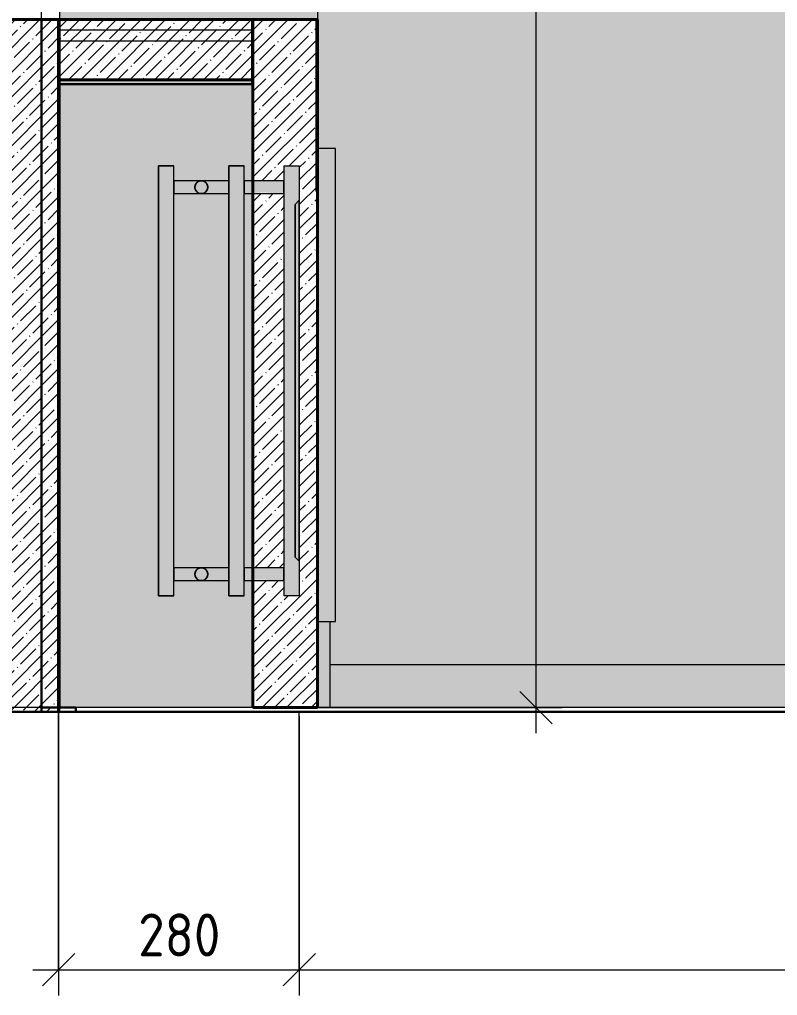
# Model space of a CAD drawing. Header units: millimetres. Extents: x -3511 to 67671, y -1987 to 16130.
# Drawn here: x 34361 to 35243, y 8065 to 9200 of the extents above; entities that cross this region are included whole.
import ezdxf

# ---------------------------------------------------------------- set-up
doc = ezdxf.new("R2010")
doc.units = ezdxf.units.MM
for name, color, linetype, lineweight in [('A-ANNO-DIMS', 7, 'Continuous', 9), ('A-ANNO-DIMS-25', 7, 'Continuous', 9), ('A-FLOR', 7, 'Continuous', 9), ('A-GENM', 7, 'Continuous', 9), ('A-WALL', 7, 'Continuous', 9), ('A-WALL-7', 7, 'Continuous', 40), ('A-WALL-PATT', 7, 'Continuous', 9), ('G-ANNO-DIMS', 7, 'Continuous', 9), ('I-WALL', 7, 'Continuous', 9), ('M-EQPM', 7, 'Continuous', 9), ('Знаки', 7, 'Continuous', 9), ('Знаки-1', 7, 'Continuous', 18)]:
    doc.layers.add(name, color=color, linetype=linetype, lineweight=lineweight)
for name, color, linetype, lineweight, true_color in [('A-FLOR-1', 7, 'Continuous', 9, 0x787878), ('A-FLOR-FNSH-1', 7, 'Continuous', 30, 0x3c3c3c), ('A-FLOR-MCUT-1', 7, 'Continuous', 9, 0x646464), ('A-WALL-4', 7, 'Continuous', 40, 0x3c3c3c), ('A-WALL-5', 7, 'Continuous', 30, 0x3c3c3c), ('A-WALL-6', 7, 'Continuous', 9, 0x787878), ('A-WALL-FNSH-3', 7, 'Continuous', 30, 0x3c3c3c), ('I-WALL-1', 7, 'Continuous', 9, 0x787878)]:
    doc.layers.add(name, color=color, linetype=linetype, lineweight=lineweight, true_color=true_color)
doc.layers.add('M-EQPM-1', color=7, linetype='Continuous', lineweight=9, true_color=0xe6e6e6, transparency=0.7)
doc.styles.add('ISOCPEUR_3', font='isocpeur.ttf', dxfattribs={"width": 0.9, "height": 50})
doc.dimstyles.new('ISO-2_0_0_9К_Средний_округл2', dxfattribs={"dimscale": 304.8, "dimtxt": 49.799059, "dimasz": 0.123031, "dimexe": 0.098425, "dimexo": 0, "dimgap": 0, "dimtad": 1, "dimdec": 0, "dimrnd": 10, "dimzin": 0, "dimdsep": 46, "dimtxsty": 'ISOCPEUR_3', "dimblk1": 'OBLIQUE', "dimblk2": 'OBLIQUE', "dimsah": 1, "dimcen": 0.09, "dimdle": 0.098425, "dimazin": 0, "dimtfac": 1, "dimtdec": 4, "dimtix": 1, "dimtmove": 0, "dimatfit": 3, "dimfxl": 1, "dimtvp": 1, "dimtolj": 1, "dimtzin": 0, "dimarcsym": 2})
pattern_1 = [(45, (5457.842, 0), (-14.25598, 14.25598), []), (45, (5472.1, 0), (-14.25598, 14.25598), [25.202, -5.04, 0.8382, -4.202])]

# ---------------------------------------------------------------- blocks, each defined once
blk = doc.blocks.new('Плинтус - Плинтус темный _ст_школа_-32863786-Развертка 3_45-2')
at = {"layer": 'A-GENM'}
blk.add_hatch(color=256, dxfattribs=at).paths.add_polyline_path([(426, 8400), (3094, 8400), (3094, 8450), (426, 8450), (426, 8418.9)])
blk.add_line((426, 8450), (3094, 8450), dxfattribs=at)
blk = doc.blocks.new('radiator_prado_classic_z_tip_30_po exemplyaru - Classic Z Тип 30-500-30677900-Развертка 3_45-2')
at = {"layer": 'M-EQPM-1'}
for points in [[(244, 8530), (244, 9030), (226, 9030), (226, 8530)], [(326, 8530), (326, 9030), (308, 9030), (308, 8530), (325.5, 8530)], [(390, 8530), (390, 8570), (385, 8575), (385, 8985), (390, 8990), (390, 9030), (372, 9030), (372, 8530)], [(342.3, 9011.1), (372, 9011.1), (372, 9012.5), (336, 9012.2), (336, 9011.1)], [(352, 9005), (372, 9005), (372, 9011.1), (336, 9011.1), (336, 9005)], [(281.4, 8999.8), (281.8, 9000.4), (281.4, 8999.8)], [(283.2, 9003), (283.2, 9003.1), (283.2, 9003.1)], [(336, 8998.9), (372, 8998.9), (372, 9005), (336, 9005), (336, 8999.7)], [(336, 8997.5), (372, 8997.8), (372, 8998.9), (336, 8998.8), (336, 8997.6)], [(390, 8570), (390, 8990), (385, 8985), (385, 8575)], [(342.3, 8561.1), (372, 8561.1), (372, 8562.5), (336, 8562.2), (336, 8561.1)], [(352, 8555), (372, 8555), (372, 8561.1), (336, 8561.1), (336, 8555), (351.9, 8555)], [(281.4, 8549.8), (281.8, 8550.3), (281.4, 8549.8)], [(283.2, 8553), (283.2, 8553.1), (283.2, 8553.1)], [(336, 8548.9), (372, 8548.9), (372, 8555), (336, 8555), (336, 8549.7)], [(336, 8547.5), (372, 8547.8), (372, 8548.9), (336, 8548.8), (336, 8547.6)]]:
    blk.add_hatch(color=256, dxfattribs=at).paths.add_polyline_path(points)
h = blk.add_hatch(color=256, dxfattribs=at)
h.paths.add_polyline_path([(326.1, 9005), (336, 9005), (336, 9012.5), (326, 9012.2), (326, 9005)])
h.paths.add_polyline_path([(270.7, 9005), (308, 9005), (308, 9012.5), (244, 9012.2), (244, 9005), (269.5, 9005)])
h.paths.add_polyline_path([(283.2, 9007), (283.2, 9006.9), (283.2, 9007)])
h.paths.add_polyline_path([(281.4, 9010.2), (282, 9009.4), (281.4, 9010.2)])
h.paths.add_polyline_path([(269.5, 9008.8), (270.2, 9009.7), (269.5, 9008.8)])
h.paths.add_polyline_path([(268.8, 9007), (268.8, 9007), (268.8, 9007)])
h = blk.add_hatch(color=256, dxfattribs=at)
h.paths.add_polyline_path([(276, 8997.5), (308, 8997.8), (308, 9005), (283.5, 9005), (283, 9002.4), (281.8, 9000.3), (280.5, 8999), (279.4, 8998.4), (277.7, 8997.7), (277.4, 8997.6)])
h.paths.add_polyline_path([(244, 8997.5), (277.9, 8997.8), (279.9, 8998.6), (281.8, 9000.4), (282.6, 9001.4), (283.2, 9003.1), (283.2, 9005), (244, 9005), (244, 8997.6)])
h.paths.add_polyline_path([(270.6, 8999.8), (270, 9000.6), (270.6, 8999.8)])
h.paths.add_polyline_path([(326, 8997.5), (336, 8997.8), (336, 9005), (326, 9005), (326, 8997.8)])
h = blk.add_hatch(color=256, dxfattribs=at)
h.paths.add_polyline_path([(283.2, 9007), (283, 9007.6), (283.2, 9007)])
h.paths.add_polyline_path([(282.5, 9008.8), (282, 9009.4), (282.5, 9008.8)])
h = blk.add_hatch(color=256, dxfattribs=at)
h.paths.add_polyline_path([(269.5, 8558.8), (270.2, 8559.7), (269.5, 8558.8)])
h.paths.add_polyline_path([(268.8, 8557), (268.8, 8557), (268.8, 8557)])
h.paths.add_polyline_path([(282.5, 8555), (308, 8555), (308, 8562.5), (244, 8562.2), (244, 8555), (274.4, 8555)])
h.paths.add_polyline_path([(336, 8555), (336, 8562.5), (326, 8562.2), (326.1, 8555)])
h = blk.add_hatch(color=256, dxfattribs=at)
h.paths.add_polyline_path([(283.2, 8557), (283, 8557.6), (283.2, 8557)])
h.paths.add_polyline_path([(282.5, 8558.8), (282, 8559.4), (282.5, 8558.8)])
h = blk.add_hatch(color=256, dxfattribs=at)
h.paths.add_polyline_path([(326, 8547.5), (336, 8547.8), (336, 8555), (326, 8555), (326, 8547.8)])
h.paths.add_polyline_path([(282.5, 8551.2), (281.8, 8550.3), (282.5, 8551.2)])
h.paths.add_polyline_path([(283.2, 8553), (283, 8552.4), (283.2, 8553)])
h.paths.add_polyline_path([(269.5, 8547.5), (308, 8547.8), (308, 8555), (244, 8555), (244, 8547.5), (268.5, 8547.5)])
h.paths.add_polyline_path([(270.6, 8549.8), (270, 8550.6), (270.6, 8549.8)])
at = {"layer": 'M-EQPM'}
for p, q in [((226, 8530), (226, 9030)), ((226, 9030), (244, 9030)), ((244, 9030), (226, 9030)), ((226, 9030), (226, 8530)), ((244, 8530), (244, 9030)), ((244, 9012.5), (244, 9030)), ((308, 9030), (326, 9030)), ((326, 9030), (308, 9030)), ((308, 8530), (308, 9030)), ((308, 9030), (308, 9012.5)), ((326, 8530), (326, 9030)), ((326, 9012.5), (326, 9030)), ((372, 9030), (390, 9030)), ((372, 9030), (372, 8530)), ((390, 9030), (390, 8530)), ((308, 9012.5), (244, 9012.5)), ((308, 9012.5), (244, 9012.5)), ((244, 9005), (244, 9012.5)), ((244, 9012.5), (244, 9012.2)), ((244, 9005), (244, 9012.5)), ((244, 9012.5), (244, 9005)), ((244, 9012.2), (244, 9011.5)), ((244, 8997.8), (244, 9012.2)), ((244, 9011.5), (244, 9005)), ((308, 9005), (308, 9012.5)), ((308, 9012.5), (308, 9005)), ((308, 9012.5), (308, 9005)), ((308, 9005), (308, 9012.5)), ((308, 9012.2), (308, 8997.8)), ((336, 9012.5), (326, 9012.5)), ((372, 9012.5), (326, 9012.5)), ((326, 9005), (326, 9012.5)), ((326, 9012.5), (326, 9012.2)), ((326, 9005), (326, 9012.5)), ((326, 9012.5), (326, 9005)), ((326, 9012.2), (326, 9011.5)), ((326, 8997.8), (326, 9012.2)), ((326, 9011.5), (326, 9008.8)), ((372, 9005), (372, 9012.5)), ((372, 9012.5), (372, 9005)), ((372, 9011.1), (372, 9008.8)), ((244, 8997.5), (244, 9005)), ((244, 9005), (244, 9003.1)), ((244, 8997.5), (244, 9005)), ((244, 9005), (244, 9001.2)), ((244, 9003.1), (244, 8999.7)), ((244, 9001.2), (244, 8997.5)), ((244, 8999.7), (244, 8998.5)), ((308, 9005), (308, 8997.5)), ((308, 9001.2), (308, 9005)), ((308, 9005), (308, 8997.5)), ((308, 8997.5), (308, 9005)), ((308, 8999.7), (308, 9001.2)), ((308, 8997.5), (308, 8999.7)), ((326, 9008.8), (326, 9006.9)), ((326, 9006.9), (326, 9005)), ((326, 8997.5), (326, 9005)), ((326, 9005), (326, 9003.1)), ((326, 8997.5), (326, 9005)), ((326, 9005), (326, 8997.5)), ((326, 9003.1), (326, 9001.2)), ((326, 9001.2), (326, 8999.7)), ((326, 8999.7), (326, 8998.5)), ((372, 9008.8), (372, 9006.9)), ((372, 9006.9), (372, 9005)), ((372, 9005), (372, 9003.1)), ((372, 8997.5), (372, 9005)), ((372, 9005), (372, 8999.7)), ((372, 9003.1), (372, 8998.9)), ((372, 8999.7), (372, 8997.5)), ((244, 8998.5), (244, 8997.8)), ((244, 8997.8), (244, 8997.5)), ((244, 8997.5), (308, 8997.5)), ((244, 8997.5), (308, 8997.5)), ((244, 8562.5), (244, 8997.5)), ((308, 8997.5), (308, 8562.5)), ((326, 8998.5), (326, 8997.5)), ((326, 8997.5), (336, 8997.5)), ((326, 8997.5), (372, 8997.5)), ((326, 8562.5), (326, 8997.5)), ((390, 8990), (385, 8985)), ((390, 8990), (385, 8985)), ((390, 8990), (385, 8985)), ((390, 8990), (385, 8985)), ((390, 8990), (385, 8985)), ((390, 8990), (385, 8985)), ((390, 8990), (385, 8985)), ((390, 8990), (385, 8985)), ((390, 8990), (385, 8985)), ((390, 8990), (385, 8985)), ((390, 8990), (385, 8985)), ((390, 8990), (385, 8985)), ((390, 8990), (385, 8985)), ((390, 8990), (385, 8985)), ((390, 8990), (385, 8985)), ((390, 8990), (385, 8985)), ((390, 8990), (385, 8985)), ((390, 8990), (385, 8985)), ((390, 8990), (385, 8985)), ((390, 8990), (385, 8985)), ((390, 8990), (385, 8985)), ((390, 8990), (385, 8985)), ((390, 8990), (385, 8985)), ((390, 8990), (385, 8985)), ((390, 8990), (385, 8985)), ((390, 8990), (385, 8985)), ((390, 8990), (385, 8985)), ((390, 8570), (390, 8990)), ((390, 8990), (390, 8570)), ((390, 8570), (390, 8990)), ((390, 8990), (390, 8570)), ((390, 8570), (390, 8990)), ((390, 8990), (390, 8570)), ((390, 8570), (390, 8990)), ((390, 8990), (390, 8570)), ((390, 8570), (390, 8990)), ((390, 8990), (390, 8570)), ((390, 8570), (390, 8990)), ((390, 8990), (390, 8570)), ((390, 8570), (390, 8990)), ((390, 8990), (390, 8570)), ((390, 8570), (390, 8990)), ((390, 8990), (390, 8570)), ((390, 8570), (390, 8990)), ((390, 8990), (390, 8570)), ((390, 8570), (390, 8990)), ((390, 8570), (390, 8990)), ((390, 8990), (390, 8570)), ((390, 8570), (390, 8990)), ((390, 8990), (390, 8570)), ((390, 8570), (390, 8990)), ((390, 8990), (390, 8570)), ((390, 8570), (390, 8990)), ((390, 8990), (390, 8570)), ((385, 8575), (385, 8985)), ((385, 8985), (385, 8575)), ((385, 8575), (385, 8985)), ((385, 8985), (385, 8575)), ((385, 8575), (385, 8985)), ((385, 8985), (385, 8575)), ((385, 8575), (385, 8985)), ((385, 8985), (385, 8575)), ((385, 8575), (385, 8985)), ((385, 8985), (385, 8575)), ((385, 8575), (385, 8985)), ((385, 8985), (385, 8575)), ((385, 8575), (385, 8985)), ((385, 8985), (385, 8575)), ((385, 8985), (385, 8575)), ((385, 8985), (385, 8575)), ((385, 8575), (385, 8985)), ((385, 8985), (385, 8575)), ((385, 8575), (385, 8985)), ((385, 8985), (385, 8575)), ((385, 8575), (385, 8985)), ((385, 8985), (385, 8575)), ((385, 8575), (385, 8985)), ((385, 8985), (385, 8575)), ((385, 8985), (385, 8575)), ((385, 8575), (385, 8985)), ((385, 8985), (385, 8575)), ((385, 8575), (390, 8570)), ((390, 8570), (385, 8575)), ((385, 8575), (390, 8570)), ((390, 8570), (385, 8575)), ((385, 8575), (390, 8570)), ((390, 8570), (385, 8575)), ((385, 8575), (390, 8570)), ((390, 8570), (385, 8575)), ((385, 8575), (390, 8570)), ((390, 8570), (385, 8575)), ((385, 8575), (390, 8570)), ((390, 8570), (385, 8575)), ((385, 8575), (390, 8570)), ((390, 8570), (385, 8575)), ((385, 8575), (390, 8570)), ((385, 8575), (390, 8570)), ((390, 8570), (385, 8575)), ((385, 8575), (390, 8570)), ((390, 8570), (385, 8575)), ((385, 8575), (390, 8570)), ((390, 8570), (385, 8575)), ((385, 8575), (390, 8570)), ((390, 8570), (385, 8575)), ((385, 8575), (390, 8570)), ((385, 8575), (390, 8570)), ((385, 8575), (390, 8570)), ((390, 8570), (385, 8575)), ((308, 8562.5), (244, 8562.5)), ((308, 8562.5), (244, 8562.5)), ((244, 8555), (244, 8562.5)), ((244, 8562.5), (244, 8556.9)), ((244, 8555), (244, 8562.5)), ((244, 8562.5), (244, 8556.9)), ((244, 8547.8), (244, 8562.2)), ((244, 8556.9), (244, 8555)), ((244, 8556.9), (244, 8555)), ((308, 8562.5), (308, 8555)), ((308, 8560.3), (308, 8562.5)), ((308, 8562.5), (308, 8555)), ((308, 8561.5), (308, 8562.5)), ((308, 8562.2), (308, 8547.8)), ((308, 8558.7), (308, 8561.5)), ((308, 8555), (308, 8560.3)), ((308, 8555), (308, 8558.7)), ((336, 8562.5), (326, 8562.5)), ((372, 8562.5), (326, 8562.5)), ((326, 8555), (326, 8562.5)), ((326, 8562.5), (326, 8555)), ((326, 8555), (326, 8562.5)), ((326, 8562.5), (326, 8562.2)), ((326, 8562.2), (326, 8555)), ((326, 8547.8), (326, 8562.2)), ((372, 8555), (372, 8562.5)), ((372, 8562.5), (372, 8558.7)), ((372, 8561.1), (372, 8555)), ((372, 8558.7), (372, 8556.9)), ((372, 8556.9), (372, 8555)), ((244, 8547.5), (244, 8555)), ((244, 8555), (244, 8547.8)), ((244, 8547.5), (244, 8555)), ((244, 8555), (244, 8553.1)), ((244, 8553.1), (244, 8551.2)), ((244, 8551.2), (244, 8549.7)), ((244, 8549.7), (244, 8547.5)), ((244, 8547.8), (244, 8547.5)), ((244, 8547.5), (308, 8547.5)), ((244, 8547.5), (308, 8547.5)), ((244, 8530), (244, 8547.5)), ((308, 8555), (308, 8547.5)), ((308, 8547.5), (308, 8555)), ((308, 8555), (308, 8547.5)), ((308, 8551.2), (308, 8555)), ((308, 8548.5), (308, 8551.2)), ((308, 8547.5), (308, 8548.5)), ((308, 8547.5), (308, 8530)), ((326, 8549.7), (326, 8555)), ((326, 8555), (326, 8553.1)), ((326, 8547.5), (326, 8555)), ((326, 8555), (326, 8547.5)), ((326, 8553.1), (326, 8547.5)), ((326, 8548.5), (326, 8549.7)), ((326, 8547.8), (326, 8548.5)), ((326, 8547.5), (326, 8547.8)), ((326, 8547.5), (326.1, 8547.5)), ((326, 8547.5), (372, 8547.5)), ((326, 8530), (326, 8547.5)), ((326.1, 8547.5), (336, 8547.5)), ((372, 8555), (372, 8548.9)), ((372, 8547.5), (372, 8555)), ((372, 8555), (372, 8547.5)), ((226, 8530), (244, 8530)), ((244, 8530), (226, 8530)), ((308, 8530), (326, 8530)), ((326, 8530), (308, 8530)), ((390, 8530), (372, 8530))]:
    blk.add_line(p, q, dxfattribs=at)
for centre, start, end in [((276, 9005), 360, 180), ((276, 9005), 121.6948, 135), ((276, 9005), 117.2611, 120), ((276, 9005), 107.5083, 117.2611), ((276, 9005), 102.0156, 107.5083), ((276, 9005), 72.4917, 101.1289), ((276, 9005), 62.7389, 72.4917), ((276, 9005), 60, 62.7389), ((276, 9005), 45, 58.3052), ((276, 9005), 165, 180), ((276, 9005), 180, 195), ((276, 9005), 180, 360), ((276, 9005), 150, 164.4979), ((276, 9005), 195.5021, 210), ((276, 9005), 136.379, 149.9349), ((276, 9005), 210.0651, 216.0911), ((276, 9005), 218.4009, 223.621), ((276, 9005), 225, 238.3052), ((276, 9005), 301.6948, 315), ((276, 9005), 30.0651, 43.621), ((276, 9005), 316.379, 321.1426), ((276, 9005), 321.5991, 329.9349), ((276, 9005), 15.5021, 30), ((276, 9005), 330, 344.4979), ((276, 9005), 0, 15), ((276, 9005), 345, 0), ((276, 9005), 240, 242.7389), ((276, 9005), 242.7389, 252.4917), ((276, 9005), 252.4917, 287.5083), ((276, 9005), 287.5083, 297.2611), ((276, 9005), 297.2611, 300), ((276, 8555), 0, 180), ((276, 8555), 165, 195), ((276, 8555), 150, 164.4979), ((276, 8555), 136.379, 149.9349), ((276, 8555), 121.6817, 135), ((276, 8555), 117.2823, 120), ((276, 8555), 107.4955, 117.2823), ((276, 8555), 105.0048, 107.4955), ((276, 8555), 90.0045, 102.0201), ((276, 8555), 75.0045, 90), ((276, 8555), 72.479, 75), ((276, 8555), 62.7601, 72.479), ((276, 8555), 60.0048, 62.7601), ((276, 8555), 45.0056, 58.2921), ((276, 8555), 30.0651, 43.621), ((276, 8555), 15.5021, 30), ((276, 8555), 345, 15), ((276, 8555), 180, 0), ((276, 8555), 195.5021, 210), ((276, 8555), 210.0651, 223.621), ((276, 8555), 225, 238.3183), ((276, 8555), 240, 242.7177), ((276, 8555), 242.7177, 252.5045), ((276, 8555), 252.5045, 254.9952), ((276, 8555), 257.9799, 269.9955), ((276, 8555), 270, 284.9955), ((276, 8555), 285, 287.521), ((276, 8555), 287.521, 297.2399), ((276, 8555), 297.2399, 299.9952), ((276, 8555), 301.7079, 314.9944), ((276, 8555), 316.379, 329.9349), ((276, 8555), 330, 344.4979)]:
    blk.add_arc(centre, 7.5, start, end, dxfattribs=at)
for points, knots in [([(270.6, 9010.2), (270.7, 9010.3), (270.8, 9010.5), (271.3, 9010.8), (271.7, 9011.1), (272.1, 9011.4), (272.6, 9011.7), (273.3, 9012), (274, 9012.2), (274.4, 9012.3)], [0.4285714, 0.4285714, 0.4285714, 0.4285714, 0.4642857, 0.5, 0.5714286, 0.6071429, 0.6428571, 0.7142857, 0.8455415, 0.8455415, 0.8455415, 0.8455415]), ([(270.7, 9010.3), (270.8, 9010.4), (270.9, 9010.5), (271.2, 9010.7), (271.4, 9010.9), (271.5, 9011)], [0.44802074, 0.44802074, 0.44802074, 0.44802074, 0.46428571, 0.5, 0.54036514, 0.54036514, 0.54036514, 0.54036514]), ([(271.8, 9011.2), (271.9, 9011.3), (272.1, 9011.4), (272.6, 9011.7), (272.9, 9011.8), (273.1, 9011.9)], [0.5714286, 0.5714286, 0.5714286, 0.5714286, 0.6071429, 0.6428571, 0.7142857, 0.7142857, 0.7142857, 0.7142857]), ([(276, 9012.5), (276.5, 9012.5), (277.4, 9012.4), (278.6, 9012.1), (279.4, 9011.7), (279.9, 9011.4), (280.2, 9011.2), (280.5, 9011), (280.8, 9010.7), (281.2, 9010.5), (281.3, 9010.3), (281.4, 9010.2)], [0, 0, 0, 0, 0.1428571, 0.2857143, 0.3571429, 0.3928571, 0.4285714, 0.4642857, 0.5, 0.5357143, 0.5714286, 0.5714286, 0.5714286, 0.5714286]), ([(278.9, 9011.9), (279.1, 9011.8), (279.4, 9011.7), (279.9, 9011.4), (280.1, 9011.3), (280.2, 9011.2)], [0.2857143, 0.2857143, 0.2857143, 0.2857143, 0.3571429, 0.3928571, 0.4285714, 0.4285714, 0.4285714, 0.4285714]), ([(280.2, 9011.2), (280.3, 9011.1), (280.5, 9011), (280.8, 9010.7), (281.1, 9010.5), (281.2, 9010.4), (281.3, 9010.3)], [0.4285714, 0.4285714, 0.4285714, 0.4285714, 0.4642857, 0.5, 0.5357143, 0.5519793, 0.5519793, 0.5519793, 0.5519793]), ([(268.5, 9005), (268.5, 9005.3), (268.5, 9005.9), (268.7, 9006.5), (268.7, 9006.8), (268.8, 9007)], [0, 0, 0, 0, 0.0714286, 0.1071429, 0.1428571, 0.1428571, 0.1428571, 0.1428571]), ([(268.5, 9005), (268.5, 9005.3), (268.5, 9005.9), (268.7, 9006.5), (268.7, 9006.8), (268.8, 9007)], [0, 0, 0, 0, 0.0714286, 0.1071429, 0.1428571, 0.1428571, 0.1428571, 0.1428571]), ([(268.8, 9003), (268.7, 9003.2), (268.7, 9003.5), (268.5, 9004.1), (268.5, 9004.7), (268.5, 9005)], [0.8571429, 0.8571429, 0.8571429, 0.8571429, 0.8928571, 0.9285714, 1, 1, 1, 1]), ([(268.8, 9003), (268.7, 9003.2), (268.7, 9003.5), (268.5, 9004.1), (268.5, 9004.7), (268.5, 9005)], [0.8571429, 0.8571429, 0.8571429, 0.8571429, 0.8928571, 0.9285714, 1, 1, 1, 1]), ([(270.6, 8999.8), (270.5, 8999.9), (270.3, 9000.1), (270.2, 9000.3), (270.1, 9000.3)], [0.57142857, 0.57142857, 0.57142857, 0.57142857, 0.60714286, 0.62641481, 0.62641481, 0.62641481, 0.62641481]), ([(276, 8997.5), (275.5, 8997.5), (274.6, 8997.6), (273.4, 8997.9), (272.6, 8998.3), (272.1, 8998.6), (271.8, 8998.8), (271.5, 8999), (271.2, 8999.3), (270.8, 8999.5), (270.7, 8999.7), (270.6, 8999.8)], [0, 0, 0, 0, 0.1428571, 0.2857143, 0.3571429, 0.3928571, 0.4285714, 0.4642857, 0.5, 0.5357143, 0.5714286, 0.5714286, 0.5714286, 0.5714286]), ([(271.8, 8998.8), (271.7, 8998.9), (271.5, 8999), (271.2, 8999.3), (270.9, 8999.5), (270.8, 8999.6), (270.7, 8999.7)], [0.4285714, 0.4285714, 0.4285714, 0.4285714, 0.4642857, 0.5, 0.5357143, 0.5519793, 0.5519793, 0.5519793, 0.5519793]), ([(281.4, 8999.8), (281.3, 8999.7), (281.2, 8999.5), (280.7, 8999.2), (280.3, 8998.9), (279.9, 8998.6), (279.4, 8998.3), (278.6, 8997.9), (277.4, 8997.6), (276.5, 8997.5), (276, 8997.5)], [0.4285714, 0.4285714, 0.4285714, 0.4285714, 0.4642857, 0.5, 0.5714286, 0.6071429, 0.6428571, 0.7142857, 0.8571429, 1, 1, 1, 1]), ([(281.3, 8999.7), (281.2, 8999.6), (281.1, 8999.5), (280.8, 8999.3), (280.6, 8999.1), (280.5, 8999)], [0.44802074, 0.44802074, 0.44802074, 0.44802074, 0.46428571, 0.5, 0.54036514, 0.54036514, 0.54036514, 0.54036514]), ([(281.8, 9000.3), (281.8, 9000.2), (281.7, 9000.1), (281.5, 8999.9), (281.4, 8999.8)], [0.37844314, 0.37844314, 0.37844314, 0.37844314, 0.39285714, 0.42857143, 0.42857143, 0.42857143, 0.42857143]), ([(282.5, 9001.2), (282.4, 9001.1), (282.3, 9000.9), (282, 9000.6), (281.9, 9000.4), (281.9, 9000.3)], [0.28571429, 0.28571429, 0.28571429, 0.28571429, 0.32142857, 0.35714286, 0.37358519, 0.37358519, 0.37358519, 0.37358519]), ([(283.2, 9007), (283.3, 9006.8), (283.3, 9006.5), (283.5, 9005.9), (283.5, 9005.3), (283.5, 9005)], [0.8571429, 0.8571429, 0.8571429, 0.8571429, 0.8928571, 0.9285714, 1, 1, 1, 1]), ([(283.2, 9007), (283.3, 9006.8), (283.3, 9006.5), (283.5, 9005.9), (283.5, 9005.3), (283.5, 9005)], [0.8571429, 0.8571429, 0.8571429, 0.8571429, 0.8928571, 0.9285714, 1, 1, 1, 1]), ([(283.5, 9005), (283.5, 9004.7), (283.5, 9004.1), (283.3, 9003.5), (283.3, 9003.2), (283.2, 9003)], [0, 0, 0, 0, 0.0714286, 0.1071429, 0.1428571, 0.1428571, 0.1428571, 0.1428571]), ([(283.5, 9005), (283.5, 9004.7), (283.5, 9004.1), (283.3, 9003.5), (283.3, 9003.2), (283.2, 9003)], [0, 0, 0, 0, 0.0714286, 0.1071429, 0.1428571, 0.1428571, 0.1428571, 0.1428571]), ([(273.1, 8998.1), (272.9, 8998.2), (272.6, 8998.3), (272.1, 8998.6), (271.9, 8998.7), (271.8, 8998.8)], [0.2857143, 0.2857143, 0.2857143, 0.2857143, 0.3571429, 0.3928571, 0.4285714, 0.4285714, 0.4285714, 0.4285714]), ([(280.2, 8998.8), (280.1, 8998.7), (279.9, 8998.6), (279.4, 8998.3), (279.1, 8998.2), (278.9, 8998.1)], [0.5714286, 0.5714286, 0.5714286, 0.5714286, 0.6071429, 0.6428571, 0.7142857, 0.7142857, 0.7142857, 0.7142857]), ([(268.8, 8557), (268.7, 8556.8), (268.7, 8556.5), (268.5, 8555.9), (268.5, 8555.3), (268.5, 8555)], [0.8571429, 0.8571429, 0.8571429, 0.8571429, 0.8928571, 0.9285714, 1, 1, 1, 1]), ([(268.5, 8555), (268.5, 8555.3), (268.5, 8555.9), (268.7, 8556.5), (268.7, 8556.8), (268.8, 8557)], [0, 0, 0, 0, 0.0714286, 0.1071429, 0.1428571, 0.1428571, 0.1428571, 0.1428571]), ([(270.6, 8560.2), (270.7, 8560.3), (270.8, 8560.5), (271.3, 8560.8), (271.7, 8561.1), (272.1, 8561.4), (272.6, 8561.7), (273.3, 8562), (274, 8562.2), (274.4, 8562.3)], [0.4285714, 0.4285714, 0.4285714, 0.4285714, 0.4642857, 0.5, 0.5714286, 0.6071429, 0.6428571, 0.7142857, 0.8455415, 0.8455415, 0.8455415, 0.8455415]), ([(271.5, 8561), (271.4, 8560.9), (271.2, 8560.7), (270.9, 8560.5), (270.8, 8560.4), (270.7, 8560.3)], [0.46428571, 0.46428571, 0.46428571, 0.46428571, 0.5, 0.53571429, 0.55201445, 0.55201445, 0.55201445, 0.55201445]), ([(273.1, 8561.9), (272.9, 8561.8), (272.6, 8561.7), (272.1, 8561.4), (271.9, 8561.3), (271.8, 8561.2)], [0.2857143, 0.2857143, 0.2857143, 0.2857143, 0.3571429, 0.3928571, 0.4285714, 0.4285714, 0.4285714, 0.4285714]), ([(276, 8562.5), (276.5, 8562.5), (277.4, 8562.4), (278.6, 8562.1), (279.4, 8561.7), (279.9, 8561.4), (280.2, 8561.2), (280.5, 8561), (280.8, 8560.7), (281.2, 8560.5), (281.3, 8560.3), (281.4, 8560.2)], [0, 0, 0, 0, 0.1428571, 0.2857143, 0.3571429, 0.3928571, 0.4285714, 0.4642857, 0.5, 0.5357143, 0.5714286, 0.5714286, 0.5714286, 0.5714286]), ([(280.2, 8561.2), (280.1, 8561.3), (279.9, 8561.4), (279.4, 8561.7), (279.1, 8561.8), (278.9, 8561.9)], [0.5714286, 0.5714286, 0.5714286, 0.5714286, 0.6071429, 0.6428571, 0.7142857, 0.7142857, 0.7142857, 0.7142857]), ([(281.3, 8560.3), (281.2, 8560.4), (281.1, 8560.5), (280.7, 8560.8), (280.4, 8561.1), (280.2, 8561.2)], [0.4479855, 0.4479855, 0.4479855, 0.4479855, 0.4642857, 0.5, 0.5714286, 0.5714286, 0.5714286, 0.5714286]), ([(283.5, 8555), (283.5, 8555.3), (283.5, 8555.9), (283.3, 8556.5), (283.3, 8556.8), (283.2, 8557)], [0, 0, 0, 0, 0.0714286, 0.1071429, 0.1428571, 0.1428571, 0.1428571, 0.1428571]), ([(283.2, 8557), (283.3, 8556.8), (283.3, 8556.5), (283.5, 8555.9), (283.5, 8555.3), (283.5, 8555)], [0.8571429, 0.8571429, 0.8571429, 0.8571429, 0.8928571, 0.9285714, 1, 1, 1, 1]), ([(268.5, 8555), (268.5, 8554.7), (268.5, 8554.1), (268.7, 8553.5), (268.7, 8553.2), (268.8, 8553)], [0, 0, 0, 0, 0.0714286, 0.1071429, 0.1428571, 0.1428571, 0.1428571, 0.1428571]), ([(268.8, 8553), (268.7, 8553.2), (268.7, 8553.5), (268.5, 8554.1), (268.5, 8554.7), (268.5, 8555)], [0.8571429, 0.8571429, 0.8571429, 0.8571429, 0.8928571, 0.9285714, 1, 1, 1, 1]), ([(274.4, 8547.7), (274, 8547.8), (273.3, 8548), (272.6, 8548.3), (272.1, 8548.6), (271.8, 8548.8), (271.5, 8549), (271.2, 8549.3), (270.8, 8549.5), (270.7, 8549.7), (270.6, 8549.8)], [0.1544585, 0.1544585, 0.1544585, 0.1544585, 0.2857143, 0.3571429, 0.3928571, 0.4285714, 0.4642857, 0.5, 0.5357143, 0.5714286, 0.5714286, 0.5714286, 0.5714286]), ([(270.7, 8549.7), (270.8, 8549.6), (270.9, 8549.5), (271.3, 8549.2), (271.6, 8548.9), (271.8, 8548.8)], [0.4479855, 0.4479855, 0.4479855, 0.4479855, 0.4642857, 0.5, 0.5714286, 0.5714286, 0.5714286, 0.5714286]), ([(271.8, 8548.8), (271.9, 8548.7), (272.1, 8548.6), (272.6, 8548.3), (272.9, 8548.2), (273.1, 8548.1)], [0.5714286, 0.5714286, 0.5714286, 0.5714286, 0.6071429, 0.6428571, 0.7142857, 0.7142857, 0.7142857, 0.7142857]), ([(281.4, 8549.8), (281.3, 8549.7), (281.2, 8549.5), (280.7, 8549.2), (280.3, 8548.9), (279.9, 8548.6), (279.4, 8548.3), (278.6, 8547.9), (277.4, 8547.6), (276.5, 8547.5), (276, 8547.5)], [0.4285714, 0.4285714, 0.4285714, 0.4285714, 0.4642857, 0.5, 0.5714286, 0.6071429, 0.6428571, 0.7142857, 0.8571429, 1, 1, 1, 1]), ([(278.9, 8548.1), (279.1, 8548.2), (279.4, 8548.3), (279.9, 8548.6), (280.1, 8548.7), (280.2, 8548.8)], [0.2857143, 0.2857143, 0.2857143, 0.2857143, 0.3571429, 0.3928571, 0.4285714, 0.4285714, 0.4285714, 0.4285714]), ([(280.5, 8549), (280.6, 8549.1), (280.8, 8549.3), (281.1, 8549.5), (281.2, 8549.6), (281.3, 8549.7)], [0.46428571, 0.46428571, 0.46428571, 0.46428571, 0.5, 0.53571429, 0.55201445, 0.55201445, 0.55201445, 0.55201445]), ([(283.2, 8553), (283.3, 8553.2), (283.3, 8553.5), (283.5, 8554.1), (283.5, 8554.7), (283.5, 8555)], [0.8571429, 0.8571429, 0.8571429, 0.8571429, 0.8928571, 0.9285714, 1, 1, 1, 1]), ([(283.5, 8555), (283.5, 8554.7), (283.5, 8554.1), (283.3, 8553.5), (283.3, 8553.2), (283.2, 8553)], [0, 0, 0, 0, 0.0714286, 0.1071429, 0.1428571, 0.1428571, 0.1428571, 0.1428571])]:
    blk.add_open_spline(points, degree=3, knots=knots, dxfattribs=at)
for points in [[(273.1, 9011.9), (273.6, 9012.1), (274, 9012.2), (274.4, 9012.3)], [(274.4, 9012.3), (274.5, 9012.3), (274.5, 9012.4), (274.6, 9012.4)], [(274.4, 9012.3), (274.5, 9012.3), (274.5, 9012.4), (274.6, 9012.4)], [(274.6, 9012.4), (275, 9012.5), (275.5, 9012.5), (276, 9012.5)], [(274.6, 9012.4), (275, 9012.5), (275.5, 9012.5), (276, 9012.5)], [(276, 9012.5), (276.5, 9012.5), (277, 9012.5), (277.4, 9012.4)], [(277.4, 9012.4), (277.9, 9012.3), (278.4, 9012.1), (278.9, 9011.9)], [(268.8, 9007), (268.8, 9007.2), (268.9, 9007.5), (269.1, 9007.9), (269.3, 9008.4), (269.4, 9008.6), (269.5, 9008.8)], [(268.8, 9007), (268.8, 9007.2), (268.9, 9007.5), (269.1, 9007.9), (269.3, 9008.4), (269.4, 9008.6), (269.5, 9008.8)], [(269.5, 9001.2), (269.4, 9001.4), (269.3, 9001.6), (269.1, 9002.1), (268.9, 9002.5), (268.8, 9002.8), (268.8, 9003)], [(269.5, 9001.2), (269.4, 9001.4), (269.3, 9001.6), (269.1, 9002.1), (268.9, 9002.5), (268.8, 9002.8), (268.8, 9003)], [(269.5, 9008.8), (269.6, 9008.9), (269.7, 9009.1), (270, 9009.5), (270.3, 9009.8), (270.5, 9010.1), (270.6, 9010.2)], [(269.5, 9008.8), (269.6, 9008.9), (269.7, 9009.1), (270, 9009.5), (270.3, 9009.8), (270.5, 9010.1), (270.6, 9010.2)], [(270, 9000.5), (269.9, 9000.6), (269.7, 9000.9), (269.6, 9001.1), (269.5, 9001.2)], [(270.6, 8999.8), (270.5, 8999.9), (270.3, 9000.2), (270, 9000.5), (269.7, 9000.9), (269.6, 9001.1), (269.5, 9001.2)], [(281.4, 9010.2), (281.5, 9010.1), (281.7, 9009.8), (282, 9009.5), (282.3, 9009.1), (282.4, 9008.9), (282.5, 9008.8)], [(281.4, 9010.2), (281.5, 9010.1), (281.7, 9009.8), (282, 9009.5), (282.3, 9009.1), (282.4, 9008.9), (282.5, 9008.8)], [(282.5, 9001.2), (282.4, 9001.1), (282.3, 9000.9), (282, 9000.5), (281.7, 9000.2), (281.5, 8999.9), (281.4, 8999.8)], [(282.5, 9008.8), (282.6, 9008.6), (282.7, 9008.4), (282.9, 9007.9), (283.1, 9007.5), (283.2, 9007.2), (283.2, 9007)], [(282.5, 9008.8), (282.6, 9008.6), (282.7, 9008.4), (282.9, 9007.9), (283.1, 9007.5), (283.2, 9007.2), (283.2, 9007)], [(283.2, 9003), (283.2, 9002.8), (283.1, 9002.5), (282.9, 9002.1), (282.7, 9001.6), (282.6, 9001.4), (282.5, 9001.2)], [(283.2, 9003), (283.2, 9002.8), (283.1, 9002.5), (282.9, 9002.1), (282.7, 9001.6), (282.6, 9001.4), (282.5, 9001.2)], [(274.6, 8997.6), (274.1, 8997.7), (273.6, 8997.9), (273.1, 8998.1)], [(276, 8997.5), (275.5, 8997.5), (275, 8997.5), (274.6, 8997.6)], [(277.4, 8997.6), (277, 8997.5), (276.5, 8997.5), (276, 8997.5)], [(278.9, 8998.1), (278.4, 8997.9), (277.9, 8997.7), (277.4, 8997.6)], [(269.5, 8558.8), (269.4, 8558.6), (269.3, 8558.4), (269.1, 8557.9), (268.9, 8557.5), (268.8, 8557.2), (268.8, 8557)], [(268.8, 8557), (268.8, 8557.2), (268.9, 8557.5), (269.1, 8557.9), (269.3, 8558.4), (269.4, 8558.6), (269.5, 8558.8)], [(270.6, 8560.2), (270.5, 8560.1), (270.3, 8559.8), (270, 8559.5), (269.7, 8559.1), (269.6, 8558.9), (269.5, 8558.8)], [(269.5, 8558.8), (269.6, 8558.9), (269.7, 8559.1), (270, 8559.5), (270.3, 8559.8), (270.5, 8560.1), (270.6, 8560.2)], [(274.4, 8562.3), (274, 8562.2), (273.6, 8562.1), (273.1, 8561.9)], [(274.6, 8562.4), (274.5, 8562.4), (274.5, 8562.3), (274.4, 8562.3)], [(274.4, 8562.3), (274.5, 8562.3), (274.5, 8562.4), (274.6, 8562.4)], [(276, 8562.5), (275.5, 8562.5), (275, 8562.5), (274.6, 8562.4)], [(274.6, 8562.4), (275, 8562.5), (275.5, 8562.5), (276, 8562.5)], [(277.4, 8562.4), (277, 8562.5), (276.5, 8562.5), (276, 8562.5)], [(278.9, 8561.9), (278.4, 8562.1), (277.9, 8562.3), (277.4, 8562.4)], [(282.5, 8558.8), (282.4, 8558.9), (282.3, 8559.1), (282, 8559.5), (281.7, 8559.8), (281.5, 8560.1), (281.4, 8560.2)], [(281.4, 8560.2), (281.5, 8560.1), (281.7, 8559.8), (282, 8559.5), (282.3, 8559.1), (282.4, 8558.9), (282.5, 8558.8)], [(283.2, 8557), (283.2, 8557.2), (283.1, 8557.5), (282.9, 8557.9), (282.7, 8558.4), (282.6, 8558.6), (282.5, 8558.8)], [(282.5, 8558.8), (282.6, 8558.6), (282.7, 8558.4), (282.9, 8557.9), (283.1, 8557.5), (283.2, 8557.2), (283.2, 8557)], [(268.8, 8553), (268.8, 8552.8), (268.9, 8552.5), (269.1, 8552.1), (269.3, 8551.6), (269.4, 8551.4), (269.5, 8551.2)], [(269.5, 8551.2), (269.4, 8551.4), (269.3, 8551.6), (269.1, 8552.1), (268.9, 8552.5), (268.8, 8552.8), (268.8, 8553)], [(269.5, 8551.2), (269.6, 8551.1), (269.7, 8550.9), (270, 8550.5), (270.3, 8550.2), (270.5, 8549.9), (270.6, 8549.8)], [(270.6, 8549.8), (270.5, 8549.9), (270.3, 8550.2), (270, 8550.5), (269.7, 8550.9), (269.6, 8551.1), (269.5, 8551.2)], [(273.1, 8548.1), (273.6, 8547.9), (274, 8547.8), (274.4, 8547.7)], [(274.4, 8547.7), (274.5, 8547.7), (274.5, 8547.6), (274.6, 8547.6)], [(274.6, 8547.6), (274.5, 8547.6), (274.5, 8547.7), (274.4, 8547.7)], [(274.6, 8547.6), (275, 8547.5), (275.5, 8547.5), (276, 8547.5)], [(276, 8547.5), (275.5, 8547.5), (275, 8547.5), (274.6, 8547.6)], [(276, 8547.5), (276.5, 8547.5), (277, 8547.5), (277.4, 8547.6)], [(277.4, 8547.6), (277.9, 8547.7), (278.4, 8547.9), (278.9, 8548.1)], [(281.4, 8549.8), (281.5, 8549.9), (281.7, 8550.2), (282, 8550.5), (282.3, 8550.9), (282.4, 8551.1), (282.5, 8551.2)], [(282.5, 8551.2), (282.4, 8551.1), (282.3, 8550.9), (282, 8550.5), (281.7, 8550.2), (281.5, 8549.9), (281.4, 8549.8)], [(282.5, 8551.2), (282.6, 8551.4), (282.7, 8551.6), (282.9, 8552.1), (283.1, 8552.5), (283.2, 8552.8), (283.2, 8553)], [(283.2, 8553), (283.2, 8552.8), (283.1, 8552.5), (282.9, 8552.1), (282.7, 8551.6), (282.6, 8551.4), (282.5, 8551.2)]]:
    blk.add_open_spline(points, degree=3, dxfattribs=at)
blk = doc.blocks.new('Плинтус - Плинтус-29854773-Развертка 3_45-2')
at = {"layer": 'A-GENM'}
h = blk.add_hatch(color=256, dxfattribs=at)
h.paths.add_polyline_path([(426, 8400), (426, 8500), (411, 8500), (411, 8400)])
h.paths.add_polyline_path([(336, 8400), (336, 8500), (335, 8500), (335, 8400)])
for p, q in [((335, 8500), (336, 8500)), ((335, 8400), (335, 8500)), ((411, 8500), (412, 8500)), ((426, 8400), (426, 8500))]:
    blk.add_line(p, q, dxfattribs=at)
blk = doc.blocks.new('Съемный металлический экран с перфорацией - E1-31419150-Развертка 3_45-2')
at = {"layer": 'Знаки'}
blk.add_hatch(color=256, dxfattribs=at).paths.add_polyline_path([(432, 8500), (432, 9050), (412, 9050), (412, 8500), (426, 8500)])
at = {"layer": 'Знаки-1'}
for p, q in [((432, 9050), (412, 9050)), ((412, 9050), (412, 8500)), ((432, 8500), (432, 9050)), ((412, 8500), (432, 8500))]:
    blk.add_line(p, q, dxfattribs=at)
blk = doc.blocks.new('Зашивка приборов отопления35 - Зашивка приборов отопления-33324623-Развертка 3_45-2')
at = {"layer": 'A-WALL-6'}
h = blk.add_hatch(dxfattribs=at)
h.set_pattern_fill('FP_21', color=256, style=0, pattern_type=2)
h.set_pattern_definition(pattern_1)
h.paths.add_polyline_path([(110.1, 9130), (336, 9130), (336, 9200), (110, 9200), (110, 9130)])
h = blk.add_hatch(dxfattribs=at)
h.set_pattern_fill('FP_21', color=256, style=0, pattern_type=2)
h.set_pattern_definition(pattern_1)
h.paths.add_polyline_path([(336, 8400), (411, 8400), (411, 9200), (336, 9200), (336, 9012.5), (372, 9012.5), (372, 9030), (390, 9030), (390, 8530), (372, 8530), (372, 8547.5), (336, 8547.5), (336, 8513.8)])
h.paths.add_polyline_path([(349.1, 8562.5), (372, 8562.5), (372, 8997.5), (336, 8997.5), (336, 8562.5)])
at = {"layer": 'A-WALL-7'}
for p, q in [((336, 9200), (110, 9200)), ((110, 9200), (110, 9130)), ((336, 9130), (336, 9200)), ((411, 9200), (336, 9200)), ((336, 9200), (336, 9012.5)), ((411, 8400), (411, 9200)), ((110, 9130), (336, 9130)), ((336, 9012.2), (336, 9011.7)), ((336, 9011.2), (336, 8998.8)), ((336, 8998.5), (336, 8997.9)), ((336, 8997.6), (336, 8562.5)), ((336, 8562.2), (336, 8561.7)), ((336, 8561.2), (336, 8548.8)), ((336, 8548.5), (336, 8547.9)), ((336, 8547.6), (336, 8400)), ((336, 8400), (411, 8400))]:
    blk.add_line(p, q, dxfattribs=at)
blk = doc.blocks.new('DIMBLOCK21-Развертка 3_45-2')
at = {"layer": 'A-ANNO-DIMS-25'}
for p, q in [((34961.6, 12300), (34961.6, 8370)), ((34686.3, 12270), (34991.6, 12270)), ((34961.6, 12270), (34686.3, 12270)), ((34706.3, 8400), (34991.6, 8400)), ((34961.6, 8400), (34706.3, 8400))]:
    blk.add_line(p, q, dxfattribs=at)
at = {"layer": 'A-ANNO-DIMS-25', "lineweight": 20}
for p, q in [((34961.6, 12270), (34942.8, 12288.8)), ((34961.6, 12270), (34980.3, 12251.2)), ((34961.6, 8400), (34942.8, 8418.7)), ((34961.6, 8400), (34980.3, 8381.2))]:
    blk.add_line(p, q, dxfattribs=at)
at = {"layer": 'A-ANNO-DIMS-25', "color": 0, "insert": (34896.3, 10271.8), "char_height": 50, "width": 151.696, "attachment_point": 1, "rotation": 90, "line_spacing_factor": 1.149209, "style": 'ISOCPEUR_3'}
blk.add_mtext('3870', dxfattribs=at)
blk = doc.blocks.new('_Oblique')
at = {"color": 0, "linetype": 'ByBlock', "lineweight": -2}
blk.add_line((-0.5, -0.5), (0.5, 0.5), dxfattribs=at)
blk = doc.blocks.new('DIMBLOCK22-Развертка 3_45-2')
at = {"layer": 'A-ANNO-DIMS-25'}
for p, q in [((34406.3, 8400), (34406.3, 8065.1)), ((34406.3, 8095.1), (34406.3, 8400)), ((34686.3, 8095.1), (34686.3, 8395)), ((34686.3, 8390), (34686.3, 8065.1)), ((34376.3, 8095.1), (34686.3, 8095.1))]:
    blk.add_line(p, q, dxfattribs=at)
at = {"layer": 'A-ANNO-DIMS-25', "lineweight": 20}
for p, q in [((34406.3, 8095.1), (34425.1, 8113.9)), ((34686.3, 8095.1), (34705.1, 8113.9)), ((34406.3, 8095.1), (34387.6, 8076.4)), ((34686.3, 8095.1), (34667.6, 8076.4))]:
    blk.add_line(p, q, dxfattribs=at)
at = {"layer": 'A-ANNO-DIMS-25', "color": 0, "insert": (34498.9, 8160.5), "char_height": 50, "width": 113.772, "attachment_point": 1, "line_spacing_factor": 1.149209, "style": 'ISOCPEUR_3'}
blk.add_mtext('280', dxfattribs=at)
blk = doc.blocks.new('DIMBLOCK23-Развертка 3_45-2')
at = {"layer": 'A-ANNO-DIMS-25'}
for p, q in [((37406.3, 8400), (37406.3, 8065.1)), ((37406.3, 8095.1), (37406.3, 8400)), ((34686.3, 8095.1), (34686.3, 8395)), ((34686.3, 8390), (34686.3, 8065.1)), ((34686.3, 8095.1), (37406.3, 8095.1))]:
    blk.add_line(p, q, dxfattribs=at)
at = {"layer": 'A-ANNO-DIMS-25', "lineweight": 20}
for p, q in [((34686.3, 8095.1), (34705.1, 8113.9)), ((37406.3, 8095.1), (37425.1, 8113.9)), ((34686.3, 8095.1), (34667.6, 8076.4)), ((37406.3, 8095.1), (37387.6, 8076.4))]:
    blk.add_line(p, q, dxfattribs=at)
at = {"layer": 'A-ANNO-DIMS-25', "color": 0, "insert": (35983.1, 8160.5), "char_height": 50, "width": 151.696, "attachment_point": 1, "line_spacing_factor": 1.149209, "style": 'ISOCPEUR_3'}
blk.add_mtext('2720', dxfattribs=at)

msp = doc.modelspace()

# ---------------------------------------------------------------- hatches: boundary and pattern name
at = {"layer": 'A-FLOR-1'}
msp.add_hatch(color=256, dxfattribs=at).paths.add_polyline_path([(34434.4, 9125), (34631.3, 9125), (34631.3, 9130), (34406.3, 9130), (34406.4, 9125)])
at = {"layer": 'A-WALL-PATT'}
h = msp.add_hatch(color=256, dxfattribs=at)
h.paths.add_polyline_path([(34426.3, 8400), (34631.3, 8400), (34631.3, 8500), (34632.3, 8500), (34632.3, 8547.5), (34622.3, 8547.5), (34622.3, 8530), (34604.3, 8530), (34604.3, 8547.5), (34540.3, 8547.5), (34540.3, 8530), (34522.3, 8530), (34522.3, 9030), (34540.3, 9030), (34540.3, 9012.5), (34604.3, 9012.5), (34604.3, 9030), (34622.3, 9030), (34622.4, 9012.5), (34632.3, 9012.5), (34632.3, 9130), (34631.3, 9130), (34631.3, 9125), (34407.3, 9125), (34407.3, 8400)])
h.paths.add_polyline_path([(34570.8, 8562.5), (34604.3, 8562.5), (34604.3, 8997.5), (34540.3, 8997.5), (34540.3, 8562.5), (34570.4, 8562.5)])
h.paths.add_polyline_path([(34632.3, 8562.5), (34632.3, 8997.5), (34622.3, 8997.5), (34622.4, 8562.5)])
h.paths.add_polyline_path([(34690.4, 9200), (34706.3, 9200), (34706.3, 11800), (34407.3, 11800), (34407.3, 9200), (34686.3, 9200)])
msp.add_hatch(color=256, dxfattribs=at).paths.add_polyline_path([(37390.3, 8450), (37390.3, 8460), (37405.3, 8460), (37405.3, 11800), (34707.3, 11800), (34707.3, 8500), (34708.3, 8500), (34708.3, 9050), (34728.3, 9050), (34728.3, 8500), (34722.3, 8500), (34722.3, 8450), (37370.4, 8450)])
at = {"layer": 'I-WALL-1'}
h = msp.add_hatch(dxfattribs=at)
h.set_pattern_fill('FP_21', color=256, style=0, pattern_type=2)
h.set_pattern_definition([(45, (39754.154, 0), (-14.25598, 14.25598), []), (45, (39768.41, 0), (-14.25598, 14.25598), [25.202, -5.04, 0.8382, -4.202])])
h.paths.add_polyline_path([(34406.3, 8395), (34406.3, 9200), (34186.3, 9200), (34186.3, 8395)])
h = msp.add_hatch(dxfattribs=at)
h.set_pattern_fill('FP_22', color=256, style=0, pattern_type=2)
h.set_pattern_definition([(0, (39754.154, 0), (30.48, 7.62), [2.515, -20.345, 2.515, -20.345, -121.92]), (0, (39754.154, 0), (30.48, 7.62), [-45.72, 2.515, -43.205, 2.515, -20.345, -53.34]), (0, (39754.154, 0), (30.48, 7.62), [-114.3, 2.515, -12.725, 2.515, -35.585]), (120, (39765.584, 3.81), (-21.8391136, 22.5864543), [2.515, -20.345, 2.515, -20.345, -121.92]), (120, (39765.584, 3.81), (-21.8391136, 22.5864543), [-45.72, 2.515, -43.205, 2.515, -20.345, -53.34]), (120, (39765.584, 3.81), (-21.8391136, 22.5864543), [-114.3, 2.515, -12.725, 2.515, -35.585]), (240, (39769.394, 19.05), (-8.6408864, -30.2064543), [2.515, -20.345, 2.515, -20.345, -121.92]), (240, (39769.394, 19.05), (-8.6408864, -30.2064543), [-45.72, 2.515, -43.205, 2.515, -20.345, -53.34]), (240, (39769.394, 19.05), (-8.6408864, -30.2064543), [-114.3, 2.515, -12.725, 2.515, -35.585])])
h.paths.add_polyline_path([(34406.3, 8395), (34407.3, 8395), (34407.3, 8400), (34406.3, 8400)])

# ---------------------------------------------------------------- linework, layer by layer
at = {"layer": 'A-FLOR'}
for p, q in [((34407.3, 8400), (34407.3, 8395)), ((47237.6, 8400), (34426.3, 8400))]:
    msp.add_line(p, q, dxfattribs=at)
at = {"layer": 'A-FLOR-FNSH-1'}
for p, q in [((34631.3, 9200), (34406.3, 9200)), ((34631.3, 9125), (34631.3, 9200)), ((34406.3, 9125), (34631.3, 9125)), ((47258.1, 8395), (34186.3, 8395))]:
    msp.add_line(p, q, dxfattribs=at)
at = {"layer": 'A-FLOR-MCUT-1'}
for p, q in [((34631.3, 9187.5), (34406.3, 9187.5)), ((34631.3, 9175), (34406.3, 9175))]:
    msp.add_line(p, q, dxfattribs=at)
at = {"layer": 'A-WALL'}
msp.add_line((34406.3, 8400), (34406.3, 9200), dxfattribs=at)
at = {"layer": 'A-WALL-4'}
for p, q in [((34406.3, 9200), (34186.3, 9200)), ((34406.3, 8394.8), (34406.3, 9200))]:
    msp.add_line(p, q, dxfattribs=at)
at = {"layer": 'A-WALL-5'}
for p, q in [((34386.3, 9200), (34386.3, 8394.8)), ((34386.3, 8400), (34426.3, 8400)), ((34426.3, 8394.8), (34426.3, 8400))]:
    msp.add_line(p, q, dxfattribs=at)
at = {"layer": 'A-WALL-FNSH-3'}
for p, q in [((34407.3, 8400), (34407.3, 9200)), ((34706.3, 9200), (34706.3, 9000)), ((34707.3, 9200), (34706.3, 9200)), ((34707.3, 9000), (34707.3, 9200)), ((34706.3, 9000), (34707.3, 9000))]:
    msp.add_line(p, q, dxfattribs=at)
at = {"layer": 'G-ANNO-DIMS'}
msp.add_line((34508.7, 8400), (33912.4, 8400), dxfattribs=at)
at = {"layer": 'I-WALL'}
for p, q in [((34707.3, 11800), (34707.3, 9200)), ((34386.3, 9200), (34386.3, 11700)), ((34407.3, 11700), (34407.3, 9200))]:
    msp.add_line(p, q, dxfattribs=at)

# ---------------------------------------------------------------- block references
at = {"layer": 'A-GENM'}
for name in ['Плинтус - Плинтус-29854773-Развертка 3_45-2', 'Плинтус - Плинтус темный _ст_школа_-32863786-Развертка 3_45-2']:
    msp.add_blockref(name, (34296.3, 0), dxfattribs=at)
at = {"layer": 'A-WALL'}
msp.add_blockref('Зашивка приборов отопления35 - Зашивка приборов отопления-33324623-Развертка 3_45-2', (34296.3, 0), dxfattribs=at)
at = {"layer": 'M-EQPM'}
msp.add_blockref('radiator_prado_classic_z_tip_30_po exemplyaru - Classic Z Тип 30-500-30677900-Развертка 3_45-2', (34296.3, 0), dxfattribs=at)
at = {"layer": 'Знаки'}
msp.add_blockref('Съемный металлический экран с перфорацией - E1-31419150-Развертка 3_45-2', (34296.3, 0), dxfattribs=at)

# ---------------------------------------------------------------- dimensions: what is measured, and where the dimension line sits
at = {"layer": 'A-ANNO-DIMS'}
dim = msp.add_linear_dim(base=(34961.6, 8400), p1=(34686.3, 12270), p2=(34706.3, 8400), angle=90, dimstyle='ISO-2_0_0_9К_Средний_округл2', override={"dimpost": '<>', "dimfxl": 3870.051679}, dxfattribs=at)
dim.commit()
dim.dimension.update_dxf_attribs({"geometry": 'DIMBLOCK21-Развертка 3_45-2', "text_midpoint": (34936.6, 10335)})
for base, p1, p2, override, picture, middle in [((34686.3, 8095.1), (34406.3, 8400), (34686.3, 8390), {"dimpost": '<>', "dimfxl": 280.177141}, 'DIMBLOCK22-Развертка 3_45-2', (34546.3, 8120.1)), ((37406.3, 8095.1), (34686.3, 8390), (37406.3, 8400), {"dimpost": '<>', "dimfxl": 2720.018232}, 'DIMBLOCK23-Развертка 3_45-2', (36046.3, 8120.1))]:
    dim = msp.add_linear_dim(base=base, p1=p1, p2=p2, dimstyle='ISO-2_0_0_9К_Средний_округл2', override=override, dxfattribs=at)
    dim.commit()
    dim.dimension.update_dxf_attribs({"geometry": picture, "text_midpoint": middle})

doc.saveas('drawing.dxf')
